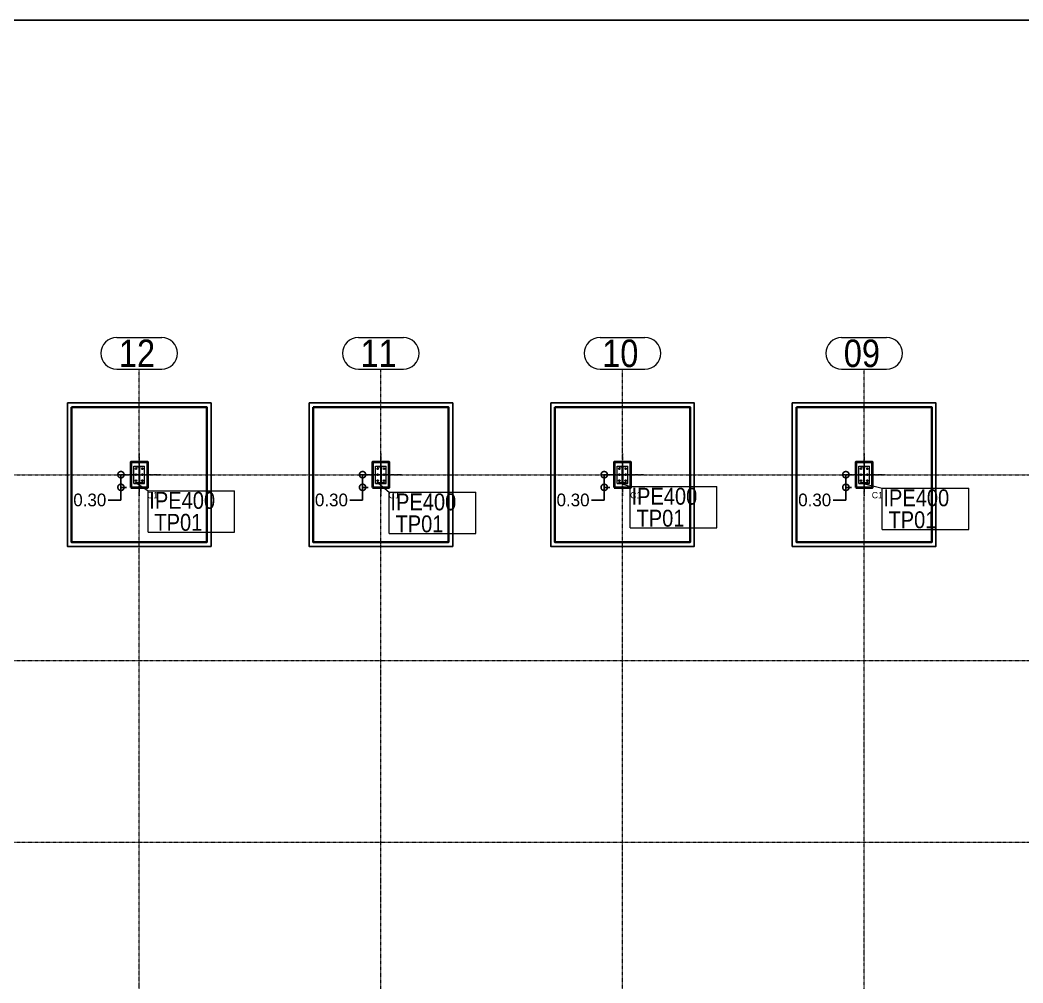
# Model space of a CAD drawing. Header units: millimetres. Extents: x 178198 to 9785548, y 9608 to 2087470.
# Drawn here: x 441941 to 465681, y 119211 to 142015 of the extents above; entities that cross this region are included whole.
import ezdxf

# ---------------------------------------------------------------- set-up
doc = ezdxf.new("R2010")
doc.units = ezdxf.units.MM
doc.header["$PDMODE"] = 35
doc.linetypes.add('XKITLINE00', pattern=[0])
doc.linetypes.add('XKITLINE03', pattern=[6, 3, -1, 1, -1])
for name, color, linetype, lineweight in [('Column', 7, 'Continuous', 40), ('foundation', 7, 'Continuous', 35), ('Part', 2, 'Continuous', 0), ('PartMark', 3, 'Continuous', 0), ('S-GRID', 1, 'Continuous', 0)]:
    doc.layers.add(name, color=color, linetype=linetype, lineweight=lineweight)
for name, color, linetype in [('dim_axis', 251, 'Continuous'), ('dim_axis @ 100', 251, 'Continuous'), ('plain foundation', 8, 'Continuous'), ('text', 7, 'Continuous')]:
    doc.layers.add(name, color=color, linetype=linetype)
doc.styles.add('Andalus1', font='andlso.ttf', dxfattribs={"height": 3})
doc.styles.add('Arial', font='arial.ttf', dxfattribs={"height": 2.034003})
doc.styles.add('Arial2', font='arial.ttf', dxfattribs={"height": 300})
doc.dimstyles.new('Annotative1', dxfattribs={"dimscale": 0, "dimtxt": 3, "dimasz": 3, "dimexe": 0, "dimexo": 1, "dimtad": 0, "dimtih": 1, "dimtoh": 1, "dimlfac": 0.001, "dimzin": 1, "dimdsep": 46, "dimtxsty": 'Andalus1', "dimblk": 'DOTSMALL', "dimcen": 2.5, "dimclrd": 256, "dimclre": 256, "dimclrt": 256, "dimadec": 4, "dimazin": 0, "dimtfac": 1, "dimtmove": 0, "dimatfit": 3, "dimldrblk": 'DOTSMALL', "dimfxl": 1, "dimlwd": -1, "dimlwe": -1, "dimarcsym": 0})

# ---------------------------------------------------------------- blocks, each defined once
blk = doc.blocks.new('_DotSmall')
at = {"color": 0, "linetype": 'ByBlock', "const_width": 0.5}
blk.add_lwpolyline([(-0.0625, 0, 1), (0.0625, 0, 1)], format="xyb", close=True, dxfattribs=at)
blk = doc.blocks.new('*D142')
at = {"layer": 'Defpoints', "color": 0, "transparency": 16777216}
for p in [(461722, 131248), (461490, 130948), (461722, 130948)]:
    blk.add_point(p, dxfattribs=at)
at = {"layer": 'dim_axis', "transparency": 16777216}
for p, q in [((461622, 131248), (461490, 131248)), ((461490, 131248), (461490, 130948)), ((461622, 130948), (461490, 130948)), ((461490, 130948), (461490, 130648)), ((461490, 130648), (461190, 130648))]:
    blk.add_line(p, q, dxfattribs=at)
at = {"layer": 'dim_axis', "transparency": 16777216, "xscale": 300, "yscale": 300, "zscale": 300}
for p, rotation in [((461490, 131248), 90), ((461490, 130948), 270)]:
    blk.add_blockref('_DotSmall', p, dxfattribs=dict(at, rotation=rotation))
at = {"layer": 'dim_axis', "transparency": 16777216, "insert": (460752, 130648), "char_height": 300, "attachment_point": 5, "style": 'Andalus1'}
blk.add_mtext('0.30', dxfattribs=at)
blk = doc.blocks.new('*D144')
at = {"layer": 'Defpoints', "color": 0, "transparency": 16777216}
for p in [(456002, 131248), (455770, 130948), (456002, 130948)]:
    blk.add_point(p, dxfattribs=at)
at = {"layer": 'dim_axis', "transparency": 16777216}
for p, q in [((455902, 131248), (455770, 131248)), ((455770, 131248), (455770, 130948)), ((455902, 130948), (455770, 130948)), ((455770, 130948), (455770, 130648)), ((455770, 130648), (455470, 130648))]:
    blk.add_line(p, q, dxfattribs=at)
at = {"layer": 'dim_axis', "transparency": 16777216, "xscale": 300, "yscale": 300, "zscale": 300}
for p, rotation in [((455770, 131248), 90), ((455770, 130948), 270)]:
    blk.add_blockref('_DotSmall', p, dxfattribs=dict(at, rotation=rotation))
at = {"layer": 'dim_axis', "transparency": 16777216, "insert": (455032, 130648), "char_height": 300, "attachment_point": 5, "style": 'Andalus1'}
blk.add_mtext('0.30', dxfattribs=at)
blk = doc.blocks.new('*D146')
at = {"layer": 'Defpoints', "color": 0, "transparency": 16777216}
for p in [(450282, 131248), (450050, 130948), (450282, 130948)]:
    blk.add_point(p, dxfattribs=at)
at = {"layer": 'dim_axis', "transparency": 16777216}
for p, q in [((450182, 131248), (450050, 131248)), ((450050, 131248), (450050, 130948)), ((450182, 130948), (450050, 130948)), ((450050, 130948), (450050, 130648)), ((450050, 130648), (449750, 130648))]:
    blk.add_line(p, q, dxfattribs=at)
at = {"layer": 'dim_axis', "transparency": 16777216, "xscale": 300, "yscale": 300, "zscale": 300}
for p, rotation in [((450050, 131248), 90), ((450050, 130948), 270)]:
    blk.add_blockref('_DotSmall', p, dxfattribs=dict(at, rotation=rotation))
at = {"layer": 'dim_axis', "transparency": 16777216, "insert": (449312, 130648), "char_height": 300, "attachment_point": 5, "style": 'Andalus1'}
blk.add_mtext('0.30', dxfattribs=at)
blk = doc.blocks.new('*D148')
at = {"layer": 'Defpoints', "color": 0, "transparency": 16777216}
for p in [(444562, 131248), (444330, 130948), (444562, 130948)]:
    blk.add_point(p, dxfattribs=at)
at = {"layer": 'dim_axis', "transparency": 16777216}
for p, q in [((444462, 131248), (444330, 131248)), ((444330, 131248), (444330, 130948)), ((444462, 130948), (444330, 130948)), ((444330, 130948), (444330, 130648)), ((444330, 130648), (444030, 130648))]:
    blk.add_line(p, q, dxfattribs=at)
at = {"layer": 'dim_axis', "transparency": 16777216, "xscale": 300, "yscale": 300, "zscale": 300}
for p, rotation in [((444330, 131248), 90), ((444330, 130948), 270)]:
    blk.add_blockref('_DotSmall', p, dxfattribs=dict(at, rotation=rotation))
at = {"layer": 'dim_axis', "transparency": 16777216, "insert": (443592, 130648), "char_height": 300, "attachment_point": 5, "style": 'Andalus1'}
blk.add_mtext('0.30', dxfattribs=at)

msp = doc.modelspace()

# ---------------------------------------------------------------- linework, layer by layer
msp.add_lwpolyline([(415550.44316, 142014.98917), (537962.33261, 142014.98917), (537962.33261, 89701.35219), (415550.44316, 89701.35219)], close=True)
at = {"layer": 'Column', "lineweight": 40}
for points in [[(444562.17101, 130947.84462), (444962.17101, 130947.84462), (444962.17101, 131547.84462), (444562.17101, 131547.84462)], [(450282.17101, 130947.84462), (450682.17101, 130947.84462), (450682.17101, 131547.84462), (450282.17101, 131547.84462)], [(456002.17101, 130947.84462), (456402.17101, 130947.84462), (456402.17101, 131547.84462), (456002.17101, 131547.84462)], [(461722.17101, 130947.84462), (462122.17101, 130947.84462), (462122.17101, 131547.84462), (461722.17101, 131547.84462)]]:
    msp.add_lwpolyline(points, close=True, dxfattribs=at)
at = {"layer": 'foundation'}
for points in [[(443162.17101, 132847.84462), (446362.17101, 132847.84462), (446362.17101, 129647.84462), (443162.17101, 129647.84462)], [(448882.17101, 132847.84462), (452082.17101, 132847.84462), (452082.17101, 129647.84462), (448882.17101, 129647.84462)], [(454602.17101, 132847.84462), (457802.17101, 132847.84462), (457802.17101, 129647.84462), (454602.17101, 129647.84462)], [(460322.17101, 132847.84462), (463522.17101, 132847.84462), (463522.17101, 129647.84462), (460322.17101, 129647.84462)]]:
    msp.add_lwpolyline(points, close=True, dxfattribs=at)
at = {"layer": 'Part', "linetype": 'XKITLINE03', "lineweight": 0}
for p, q in [((444762.17101, 131747.84462), (444762.17101, 130747.84462)), ((450482.17101, 131747.84462), (450482.17101, 130747.84462)), ((456202.17101, 131747.84462), (456202.17101, 130747.84462)), ((461922.17101, 131747.84462), (461922.17101, 130747.84462)), ((445262.17101, 131247.84462), (444262.17101, 131247.84462)), ((444687.17101, 131107.84462), (444687.17101, 131107.84462)), ((450982.17101, 131247.84462), (449982.17101, 131247.84462)), ((450407.17101, 131107.84462), (450407.17101, 131107.84462)), ((456702.17101, 131247.84462), (455702.17101, 131247.84462)), ((456127.17101, 131107.84462), (456127.17101, 131107.84462)), ((462422.17101, 131247.84462), (461422.17101, 131247.84462)), ((461847.17101, 131107.84462), (461847.17101, 131107.84462))]:
    msp.add_line(p, q, dxfattribs=at)
at = {"layer": 'Part', "linetype": 'XKITLINE00', "lineweight": 0}
for p, q in [((444637.17101, 131042.84462), (444637.17101, 131452.84462)), ((444637.17101, 131452.84462), (444887.17101, 131452.84462)), ((444666.3864, 131387.84462), (444676.77871, 131405.84462)), ((444676.77871, 131369.84462), (444666.3864, 131387.84462)), ((444672.17101, 131434.34462), (444672.17101, 131447.84462)), ((444672.17101, 131447.84462), (444852.17101, 131447.84462)), ((444672.17101, 131434.34462), (444757.87101, 131434.34462)), ((444672.91487, 131434.34462), (444686.41487, 131447.84462)), ((444676.77871, 131405.84462), (444697.56332, 131405.84462)), ((444697.56332, 131369.84462), (444676.77871, 131369.84462)), ((444697.56332, 131405.84462), (444707.95562, 131387.84462)), ((444707.95562, 131387.84462), (444697.56332, 131369.84462)), ((444757.87101, 131061.34462), (444757.87101, 131434.34462)), ((444852.17101, 131434.34462), (444766.47101, 131434.34462)), ((444766.47101, 131434.34462), (444766.47101, 131061.34462)), ((444816.3864, 131387.84462), (444826.77871, 131405.84462)), ((444826.77871, 131369.84462), (444816.3864, 131387.84462)), ((444826.77871, 131405.84462), (444847.56332, 131405.84462)), ((444847.56332, 131369.84462), (444826.77871, 131369.84462)), ((444847.56332, 131405.84462), (444857.95562, 131387.84462)), ((444857.95562, 131387.84462), (444847.56332, 131369.84462)), ((444852.17101, 131447.84462), (444852.17101, 131434.34462)), ((444887.17101, 131042.84462), (444887.17101, 131452.84462)), ((450357.17101, 131042.84462), (450357.17101, 131452.84462)), ((450357.17101, 131452.84462), (450607.17101, 131452.84462)), ((450386.3864, 131387.84462), (450396.77871, 131405.84462)), ((450396.77871, 131369.84462), (450386.3864, 131387.84462)), ((450392.17101, 131434.34462), (450392.17101, 131447.84462)), ((450392.17101, 131447.84462), (450572.17101, 131447.84462)), ((450392.17101, 131434.34462), (450477.87101, 131434.34462)), ((450392.91487, 131434.34462), (450406.41487, 131447.84462)), ((450396.77871, 131405.84462), (450417.56332, 131405.84462)), ((450417.56332, 131369.84462), (450396.77871, 131369.84462)), ((450417.56332, 131405.84462), (450427.95562, 131387.84462)), ((450427.95562, 131387.84462), (450417.56332, 131369.84462)), ((450477.87101, 131061.34462), (450477.87101, 131434.34462)), ((450572.17101, 131434.34462), (450486.47101, 131434.34462)), ((450486.47101, 131434.34462), (450486.47101, 131061.34462)), ((450536.3864, 131387.84462), (450546.77871, 131405.84462)), ((450546.77871, 131369.84462), (450536.3864, 131387.84462)), ((450546.77871, 131405.84462), (450567.56332, 131405.84462)), ((450567.56332, 131369.84462), (450546.77871, 131369.84462)), ((450567.56332, 131405.84462), (450577.95562, 131387.84462)), ((450577.95562, 131387.84462), (450567.56332, 131369.84462)), ((450572.17101, 131447.84462), (450572.17101, 131434.34462)), ((450607.17101, 131042.84462), (450607.17101, 131452.84462)), ((456077.17101, 131042.84462), (456077.17101, 131452.84462)), ((456077.17101, 131452.84462), (456327.17101, 131452.84462)), ((456106.3864, 131387.84462), (456116.77871, 131405.84462)), ((456116.77871, 131369.84462), (456106.3864, 131387.84462)), ((456112.17101, 131434.34462), (456112.17101, 131447.84462)), ((456112.17101, 131447.84462), (456292.17101, 131447.84462)), ((456112.17101, 131434.34462), (456197.87101, 131434.34462)), ((456112.91487, 131434.34462), (456126.41487, 131447.84462)), ((456116.77871, 131405.84462), (456137.56332, 131405.84462)), ((456137.56332, 131369.84462), (456116.77871, 131369.84462)), ((456137.56332, 131405.84462), (456147.95562, 131387.84462)), ((456147.95562, 131387.84462), (456137.56332, 131369.84462)), ((456197.87101, 131061.34462), (456197.87101, 131434.34462)), ((456292.17101, 131434.34462), (456206.47101, 131434.34462)), ((456206.47101, 131434.34462), (456206.47101, 131061.34462)), ((456256.3864, 131387.84462), (456266.77871, 131405.84462)), ((456266.77871, 131369.84462), (456256.3864, 131387.84462)), ((456266.77871, 131405.84462), (456287.56332, 131405.84462)), ((456287.56332, 131369.84462), (456266.77871, 131369.84462)), ((456287.56332, 131405.84462), (456297.95562, 131387.84462)), ((456297.95562, 131387.84462), (456287.56332, 131369.84462)), ((456292.17101, 131447.84462), (456292.17101, 131434.34462)), ((456327.17101, 131042.84462), (456327.17101, 131452.84462)), ((461797.17101, 131042.84462), (461797.17101, 131452.84462)), ((461797.17101, 131452.84462), (462047.17101, 131452.84462)), ((461826.3864, 131387.84462), (461836.77871, 131405.84462)), ((461836.77871, 131369.84462), (461826.3864, 131387.84462)), ((461832.17101, 131434.34462), (461832.17101, 131447.84462)), ((461832.17101, 131447.84462), (462012.17101, 131447.84462)), ((461832.17101, 131434.34462), (461917.87101, 131434.34462)), ((461832.91487, 131434.34462), (461846.41487, 131447.84462)), ((461836.77871, 131405.84462), (461857.56332, 131405.84462)), ((461857.56332, 131369.84462), (461836.77871, 131369.84462)), ((461857.56332, 131405.84462), (461867.95562, 131387.84462)), ((461867.95562, 131387.84462), (461857.56332, 131369.84462)), ((461917.87101, 131061.34462), (461917.87101, 131434.34462)), ((462012.17101, 131434.34462), (461926.47101, 131434.34462)), ((461926.47101, 131434.34462), (461926.47101, 131061.34462)), ((461976.3864, 131387.84462), (461986.77871, 131405.84462)), ((461986.77871, 131369.84462), (461976.3864, 131387.84462)), ((461986.77871, 131405.84462), (462007.56332, 131405.84462)), ((462007.56332, 131369.84462), (461986.77871, 131369.84462)), ((462007.56332, 131405.84462), (462017.95562, 131387.84462)), ((462017.95562, 131387.84462), (462007.56332, 131369.84462)), ((462012.17101, 131447.84462), (462012.17101, 131434.34462)), ((462047.17101, 131042.84462), (462047.17101, 131452.84462)), ((444666.3864, 131247.84462), (444676.77871, 131265.84462)), ((444676.77871, 131229.84462), (444666.3864, 131247.84462)), ((444666.3864, 131107.84462), (444676.77871, 131125.84462)), ((444676.77871, 131089.84462), (444666.3864, 131107.84462)), ((444672.17101, 131047.84462), (444672.17101, 131061.34462)), ((444672.17101, 131061.34462), (444757.87101, 131061.34462)), ((444852.17101, 131047.84462), (444672.17101, 131047.84462)), ((444676.77871, 131265.84462), (444697.56332, 131265.84462)), ((444697.56332, 131229.84462), (444676.77871, 131229.84462)), ((444676.77871, 131125.84462), (444697.56332, 131125.84462)), ((444697.56332, 131089.84462), (444676.77871, 131089.84462)), ((444697.56332, 131265.84462), (444707.95562, 131247.84462)), ((444707.95562, 131247.84462), (444697.56332, 131229.84462)), ((444697.56332, 131125.84462), (444707.95562, 131107.84462)), ((444707.95562, 131107.84462), (444697.56332, 131089.84462)), ((444757.87101, 131236.42269), (444766.47101, 131245.02269)), ((444766.47101, 131061.34462), (444852.17101, 131061.34462)), ((444816.3864, 131247.84462), (444826.77871, 131265.84462)), ((444826.77871, 131229.84462), (444816.3864, 131247.84462)), ((444816.3864, 131107.84462), (444826.77871, 131125.84462)), ((444826.77871, 131089.84462), (444816.3864, 131107.84462)), ((444826.77871, 131265.84462), (444847.56332, 131265.84462)), ((444847.56332, 131229.84462), (444826.77871, 131229.84462)), ((444826.77871, 131125.84462), (444847.56332, 131125.84462)), ((444847.56332, 131089.84462), (444826.77871, 131089.84462)), ((444847.56332, 131265.84462), (444857.95562, 131247.84462)), ((444857.95562, 131247.84462), (444847.56332, 131229.84462)), ((444847.56332, 131125.84462), (444857.95562, 131107.84462)), ((444857.95562, 131107.84462), (444847.56332, 131089.84462)), ((444852.17101, 131061.34462), (444852.17101, 131047.84462)), ((450386.3864, 131247.84462), (450396.77871, 131265.84462)), ((450396.77871, 131229.84462), (450386.3864, 131247.84462)), ((450386.3864, 131107.84462), (450396.77871, 131125.84462)), ((450396.77871, 131089.84462), (450386.3864, 131107.84462)), ((450392.17101, 131047.84462), (450392.17101, 131061.34462)), ((450392.17101, 131061.34462), (450477.87101, 131061.34462)), ((450572.17101, 131047.84462), (450392.17101, 131047.84462)), ((450396.77871, 131265.84462), (450417.56332, 131265.84462)), ((450417.56332, 131229.84462), (450396.77871, 131229.84462)), ((450396.77871, 131125.84462), (450417.56332, 131125.84462)), ((450417.56332, 131089.84462), (450396.77871, 131089.84462)), ((450417.56332, 131265.84462), (450427.95562, 131247.84462)), ((450427.95562, 131247.84462), (450417.56332, 131229.84462)), ((450417.56332, 131125.84462), (450427.95562, 131107.84462)), ((450427.95562, 131107.84462), (450417.56332, 131089.84462)), ((450477.87101, 131236.42269), (450486.47101, 131245.02269)), ((450486.47101, 131061.34462), (450572.17101, 131061.34462)), ((450536.3864, 131247.84462), (450546.77871, 131265.84462)), ((450546.77871, 131229.84462), (450536.3864, 131247.84462)), ((450536.3864, 131107.84462), (450546.77871, 131125.84462)), ((450546.77871, 131089.84462), (450536.3864, 131107.84462)), ((450546.77871, 131265.84462), (450567.56332, 131265.84462)), ((450567.56332, 131229.84462), (450546.77871, 131229.84462)), ((450546.77871, 131125.84462), (450567.56332, 131125.84462)), ((450567.56332, 131089.84462), (450546.77871, 131089.84462)), ((450567.56332, 131265.84462), (450577.95562, 131247.84462)), ((450577.95562, 131247.84462), (450567.56332, 131229.84462)), ((450567.56332, 131125.84462), (450577.95562, 131107.84462)), ((450577.95562, 131107.84462), (450567.56332, 131089.84462)), ((450572.17101, 131061.34462), (450572.17101, 131047.84462)), ((450572.17101, 131047.84462), (450572.17101, 131047.84462)), ((450572.17101, 131047.84462), (450572.17101, 131047.84462)), ((456106.3864, 131247.84462), (456116.77871, 131265.84462)), ((456116.77871, 131229.84462), (456106.3864, 131247.84462)), ((456106.3864, 131107.84462), (456116.77871, 131125.84462)), ((456116.77871, 131089.84462), (456106.3864, 131107.84462)), ((456112.17101, 131047.84462), (456112.17101, 131061.34462)), ((456112.17101, 131061.34462), (456197.87101, 131061.34462)), ((456292.17101, 131047.84462), (456112.17101, 131047.84462)), ((456116.77871, 131265.84462), (456137.56332, 131265.84462)), ((456137.56332, 131229.84462), (456116.77871, 131229.84462)), ((456116.77871, 131125.84462), (456137.56332, 131125.84462)), ((456137.56332, 131089.84462), (456116.77871, 131089.84462)), ((456137.56332, 131265.84462), (456147.95562, 131247.84462)), ((456147.95562, 131247.84462), (456137.56332, 131229.84462)), ((456137.56332, 131125.84462), (456147.95562, 131107.84462)), ((456147.95562, 131107.84462), (456137.56332, 131089.84462)), ((456197.87101, 131236.42269), (456206.47101, 131245.02269)), ((456206.47101, 131061.34462), (456292.17101, 131061.34462)), ((456256.3864, 131247.84462), (456266.77871, 131265.84462)), ((456266.77871, 131229.84462), (456256.3864, 131247.84462)), ((456256.3864, 131107.84462), (456266.77871, 131125.84462)), ((456266.77871, 131089.84462), (456256.3864, 131107.84462)), ((456266.77871, 131265.84462), (456287.56332, 131265.84462)), ((456287.56332, 131229.84462), (456266.77871, 131229.84462)), ((456266.77871, 131125.84462), (456287.56332, 131125.84462)), ((456287.56332, 131089.84462), (456266.77871, 131089.84462)), ((456287.56332, 131265.84462), (456297.95562, 131247.84462)), ((456297.95562, 131247.84462), (456287.56332, 131229.84462)), ((456287.56332, 131125.84462), (456297.95562, 131107.84462)), ((456297.95562, 131107.84462), (456287.56332, 131089.84462)), ((456292.17101, 131061.34462), (456292.17101, 131047.84462)), ((461826.3864, 131247.84462), (461836.77871, 131265.84462)), ((461836.77871, 131229.84462), (461826.3864, 131247.84462)), ((461826.3864, 131107.84462), (461836.77871, 131125.84462)), ((461836.77871, 131089.84462), (461826.3864, 131107.84462)), ((461832.17101, 131047.84462), (461832.17101, 131061.34462)), ((461832.17101, 131061.34462), (461917.87101, 131061.34462)), ((462012.17101, 131047.84462), (461832.17101, 131047.84462)), ((461836.77871, 131265.84462), (461857.56332, 131265.84462)), ((461857.56332, 131229.84462), (461836.77871, 131229.84462)), ((461836.77871, 131125.84462), (461857.56332, 131125.84462)), ((461857.56332, 131089.84462), (461836.77871, 131089.84462)), ((461857.56332, 131265.84462), (461867.95562, 131247.84462)), ((461867.95562, 131247.84462), (461857.56332, 131229.84462)), ((461857.56332, 131125.84462), (461867.95562, 131107.84462)), ((461867.95562, 131107.84462), (461857.56332, 131089.84462)), ((461917.87101, 131236.42269), (461926.47101, 131245.02269)), ((461926.47101, 131061.34462), (462012.17101, 131061.34462)), ((461976.3864, 131247.84462), (461986.77871, 131265.84462)), ((461986.77871, 131229.84462), (461976.3864, 131247.84462)), ((461976.3864, 131107.84462), (461986.77871, 131125.84462)), ((461986.77871, 131089.84462), (461976.3864, 131107.84462)), ((461986.77871, 131265.84462), (462007.56332, 131265.84462)), ((462007.56332, 131229.84462), (461986.77871, 131229.84462)), ((461986.77871, 131125.84462), (462007.56332, 131125.84462)), ((462007.56332, 131089.84462), (461986.77871, 131089.84462)), ((462007.56332, 131265.84462), (462017.95562, 131247.84462)), ((462017.95562, 131247.84462), (462007.56332, 131229.84462)), ((462007.56332, 131125.84462), (462017.95562, 131107.84462)), ((462017.95562, 131107.84462), (462007.56332, 131089.84462)), ((462012.17101, 131061.34462), (462012.17101, 131047.84462)), ((462012.17101, 131047.84462), (462012.17101, 131047.84462)), ((462012.17101, 131047.84462), (462012.17101, 131047.84462)), ((444637.17101, 131042.84462), (444887.17101, 131042.84462)), ((450357.17101, 131042.84462), (450607.17101, 131042.84462)), ((456077.17101, 131042.84462), (456327.17101, 131042.84462)), ((461797.17101, 131042.84462), (462047.17101, 131042.84462))]:
    msp.add_line(p, q, dxfattribs=at)
for centre, start, end in [((444687.17101, 131387.84462), 0, 180), ((444687.17101, 131387.84462), 180, 0), ((444837.17101, 131387.84462), 0, 180), ((444837.17101, 131387.84462), 180, 0), ((450407.17101, 131387.84462), 0, 180), ((450407.17101, 131387.84462), 180, 0), ((450557.17101, 131387.84462), 0, 180), ((450557.17101, 131387.84462), 180, 0), ((456127.17101, 131387.84462), 0, 180), ((456127.17101, 131387.84462), 180, 0), ((456277.17101, 131387.84462), 0, 180), ((456277.17101, 131387.84462), 180, 0), ((461847.17101, 131387.84462), 0, 180), ((461847.17101, 131387.84462), 180, 0), ((461997.17101, 131387.84462), 0, 180), ((461997.17101, 131387.84462), 180, 0), ((444687.17101, 131247.84462), 0, 180), ((444687.17101, 131247.84462), 180, 0), ((444687.17101, 131107.84462), 0, 180), ((444687.17101, 131107.84462), 180, 0), ((444837.17101, 131247.84462), 0, 180), ((444837.17101, 131247.84462), 180, 0), ((444837.17101, 131107.84462), 0, 180), ((444837.17101, 131107.84462), 180, 0), ((450407.17101, 131247.84462), 0, 180), ((450407.17101, 131247.84462), 180, 0), ((450407.17101, 131107.84462), 0, 180), ((450407.17101, 131107.84462), 180, 0), ((450557.17101, 131247.84462), 0, 180), ((450557.17101, 131247.84462), 180, 0), ((450557.17101, 131107.84462), 0, 180), ((450557.17101, 131107.84462), 180, 0), ((456127.17101, 131247.84462), 0, 180), ((456127.17101, 131247.84462), 180, 0), ((456127.17101, 131107.84462), 0, 180), ((456127.17101, 131107.84462), 180, 0), ((456277.17101, 131247.84462), 0, 180), ((456277.17101, 131247.84462), 180, 0), ((456277.17101, 131107.84462), 0, 180), ((456277.17101, 131107.84462), 180, 0), ((461847.17101, 131247.84462), 0, 180), ((461847.17101, 131247.84462), 180, 0), ((461847.17101, 131107.84462), 0, 180), ((461847.17101, 131107.84462), 180, 0), ((461997.17101, 131247.84462), 0, 180), ((461997.17101, 131247.84462), 180, 0), ((461997.17101, 131107.84462), 0, 180), ((461997.17101, 131107.84462), 180, 0)]:
    msp.add_arc(centre, 12, start, end, dxfattribs=at)
at = {"layer": 'PartMark', "linetype": 'XKITLINE00', "lineweight": 0}
for p, q in [((444708.46501, 131048.33462), (444970.84838, 130869.41853)), ((450428.46501, 131048.33462), (450678.8482, 130833.35645)), ((456148.46501, 131048.33462), (456384.01798, 130967.26698)), ((461868.46501, 131048.33462), (462347.59466, 130929.93471)), ((444970.84838, 130869.41853), (447020.84838, 130869.41853)), ((444970.84838, 129889.41853), (444970.84838, 130869.41853)), ((447020.84838, 129889.41853), (447020.84838, 130869.41853)), ((450678.8482, 130833.35645), (452728.8482, 130833.35645)), ((450678.8482, 129853.35645), (450678.8482, 130833.35645)), ((452728.8482, 129853.35645), (452728.8482, 130833.35645)), ((456384.01798, 130967.26698), (458434.01798, 130967.26698)), ((456384.01798, 129987.26698), (456384.01798, 130967.26698)), ((458434.01798, 129987.26698), (458434.01798, 130967.26698)), ((462347.59466, 130929.93471), (464397.59466, 130929.93471)), ((462347.59466, 129949.93471), (462347.59466, 130929.93471)), ((464397.59466, 129949.93471), (464397.59466, 130929.93471)), ((444970.84838, 129889.41853), (447020.84838, 129889.41853)), ((456384.01798, 129987.26698), (458434.01798, 129987.26698)), ((462347.59466, 129949.93471), (464397.59466, 129949.93471)), ((450678.8482, 129853.35645), (452728.8482, 129853.35645))]:
    msp.add_line(p, q, dxfattribs=at)
at = {"layer": 'plain foundation'}
for points in [[(443062.17101, 132947.84462), (446462.17101, 132947.84462), (446462.17101, 129547.84462), (443062.17101, 129547.84462)], [(448782.17101, 132947.84462), (452182.17101, 132947.84462), (452182.17101, 129547.84462), (448782.17101, 129547.84462)], [(454502.17101, 132947.84462), (457902.17101, 132947.84462), (457902.17101, 129547.84462), (454502.17101, 129547.84462)], [(460222.17101, 132947.84462), (463622.17101, 132947.84462), (463622.17101, 129547.84462), (460222.17101, 129547.84462)]]:
    msp.add_lwpolyline(points, close=True, dxfattribs=at)
at = {"layer": 'S-GRID', "linetype": 'XKITLINE00', "lineweight": 0}
for p, q in [((444230.06652, 134497.84462), (445294.2755, 134497.84462)), ((449950.06652, 134497.84462), (451014.2755, 134497.84462)), ((455670.06652, 134497.84462), (456734.2755, 134497.84462)), ((461390.06652, 134497.84462), (462454.2755, 134497.84462)), ((444230.06652, 133747.84462), (445294.2755, 133747.84462)), ((449950.06652, 133747.84462), (451014.2755, 133747.84462)), ((455670.06652, 133747.84462), (456734.2755, 133747.84462)), ((461390.06652, 133747.84462), (462454.2755, 133747.84462))]:
    msp.add_line(p, q, dxfattribs=at)
at = {"layer": 'S-GRID', "linetype": 'XKITLINE03', "lineweight": 0}
for p, q in [((444762.17101, 109221.98368), (444762.17101, 133747.84462)), ((450482.17101, 109236.68968), (450482.17101, 133747.84462)), ((456202.17101, 109310.21971), (456202.17101, 133747.84462)), ((461922.17101, 109295.5137), (461922.17101, 133747.84462)), ((425102.17101, 131247.84462), (510182.17101, 131247.84462)), ((425102.17101, 126847.84462), (510182.17101, 126847.84462)), ((425102.17101, 122547.84462), (510182.17101, 122547.84462))]:
    msp.add_line(p, q, dxfattribs=at)
at = {"layer": 'S-GRID', "linetype": 'XKITLINE00', "lineweight": 0}
for centre, start, end in [((444230.06652, 134122.84462), 90, 270), ((445294.2755, 134122.84462), 270, 90), ((449950.06652, 134122.84462), 90, 270), ((451014.2755, 134122.84462), 270, 90), ((455670.06652, 134122.84462), 90, 270), ((456734.2755, 134122.84462), 270, 90), ((461390.06652, 134122.84462), 90, 270), ((462454.2755, 134122.84462), 270, 90)]:
    msp.add_arc(centre, 375, start, end, dxfattribs=at)

# ---------------------------------------------------------------- texts
at = {"layer": 'PartMark', "style": 'Arial', "width": 0.85}
for s, p in [('IPE400', (445000.84838, 130439.41853)), ('IPE400', (450708.8482, 130403.35645)), ('IPE400', (456414.01798, 130537.26698)), ('IPE400', (462377.59466, 130499.93471)), ('TP01', (456534.01798, 130017.26698)), ('TP01', (462497.59466, 129979.93471)), ('TP01', (445120.84838, 129919.41853)), ('TP01', (450828.8482, 129883.35645))]:
    msp.add_text(s, height=400, dxfattribs=at).set_placement(p)
at = {"layer": 'S-GRID', "style": 'Arial', "width": 0.85}
for s, p in [('12', (444280.06652, 133797.84462)), ('11', (450000.06652, 133797.84462)), ('10', (455720.06652, 133797.84462)), ('09', (461440.06652, 133797.84462))]:
    msp.add_text(s, height=650, dxfattribs=at).set_placement(p)
at = {"layer": 'text', "char_height": 150, "attachment_point": 1, "style": 'Arial2'}
for insert in [(444941.67073, 130839.11107), (450661.67073, 130839.11107), (456381.67073, 130839.11107), (462101.67073, 130839.11107)]:
    msp.add_mtext_dynamic_manual_height_columns('C1', width=1191.032635, gutter_width=1500, heights=[0], dxfattribs=dict(at, insert=insert))

# ---------------------------------------------------------------- dimensions: what is measured, and where the dimension line sits
at = {"layer": 'dim_axis @ 100'}
for base, p1, p2, picture, middle in [((444329.51468, 130947.84462), (444562.17101, 131247.84462), (444562.17101, 130947.84462), '*D148', (443591.96335, 130647.84462)), ((450049.51468, 130947.84462), (450282.17101, 131247.84462), (450282.17101, 130947.84462), '*D146', (449311.96335, 130647.84462)), ((455769.51468, 130947.84462), (456002.17101, 131247.84462), (456002.17101, 130947.84462), '*D144', (455031.96335, 130647.84462)), ((461489.51468, 130947.84462), (461722.17101, 131247.84462), (461722.17101, 130947.84462), '*D142', (460751.96335, 130647.84462))]:
    dim = msp.add_linear_dim(base=base, p1=p1, p2=p2, angle=90, dimstyle='Annotative1', override={"dimscale": 100, "dimtix": 0, "dimtofl": 1, "dimtmove": 0, "dimatfit": 3}, dxfattribs=at)
    dim.commit()
    dim.dimension.update_dxf_attribs({"geometry": picture, "text_midpoint": middle})

doc.saveas('drawing.dxf')
